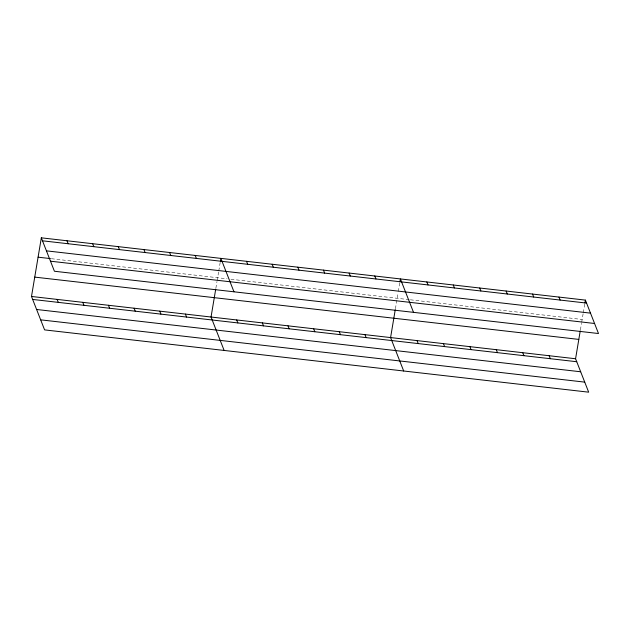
<?xml version="1.0" encoding="UTF-8"?>
<svg xmlns="http://www.w3.org/2000/svg" width="630" height="630" viewBox="0 0 630 630"><rect width="100%" height="100%" fill="white"/><g stroke="black" fill="none" stroke-linecap="round" stroke-linejoin="round"><path stroke-width="0.47" stroke-dasharray="3.15 2.36" d="M215.877 288.178L216.996 281.531M217.153 280.578L218.602 271.924M218.768 270.963L220.224 262.253M395.427 308.731L398.144 292.477M398.31 291.517L399.766 282.807M580.411 329.907L581.522 323.261M581.679 322.308L583.136 313.661M583.293 312.693L584.75 303.983M51.384 258.702L227.131 278.822M230.927 279.255L409.445 299.691M410.39 299.801L582.159 319.465"/><path stroke-width="0.94" d="M580.246 330.86L575.576 358.753L588.672 392.175L44.596 329.892L31.5 296.47L41.328 237.825L585.404 300.108L598.5 333.53L54.424 271.246L41.328 237.825M215.72 289.123L211.042 317.024L224.138 350.445M220.39 261.285L220.878 258.379L233.974 291.8M395.262 309.676L390.584 337.578L403.688 370.999M399.932 281.838L400.42 278.933L413.516 312.354M584.916 303.014L585.404 300.108M42.493 240.802L586.569 303.085M46.431 250.85L590.507 313.134M38.084 257.182L50.439 258.591M50.487 261.198L594.562 323.481M34.744 277.113L578.812 339.405M31.5 296.47L575.576 358.753M32.665 299.439L576.741 361.73M36.603 309.488L580.679 371.771M40.659 319.843L584.735 382.127M558.975 297.084L560.141 300.061M532.547 294.06L533.712 297.037M549.147 355.73L550.313 358.698M506.126 291.036L507.292 294.005M522.719 352.705L523.884 355.674M479.698 288.012L480.863 290.981M496.29 349.682L497.456 352.65M453.269 284.988L454.435 287.957M469.87 346.65L471.035 349.626M426.849 281.957L428.006 284.933M443.441 343.626L444.607 346.602M417.013 340.602L418.178 343.578M374.771 275.995L375.937 278.972M349.122 273.066L350.288 276.034M364.935 334.64L366.101 337.617M323.474 270.128L324.639 273.097M339.286 331.703L340.452 334.68M297.825 267.191L298.99 270.16M313.638 328.766L314.803 331.742M272.176 264.253L273.341 267.23M287.989 325.828L289.154 328.805M246.527 261.316L247.692 264.293M262.34 322.899L263.505 325.868M236.691 319.961L237.857 322.93M195.229 255.441L196.387 258.418M169.572 252.512L170.738 255.481M185.393 314.086L186.559 317.063M143.923 249.575L145.089 252.543M159.744 311.149L160.91 314.126M118.275 246.637L119.44 249.606M134.095 308.212L135.261 311.189M92.626 243.7L93.791 246.677M108.447 305.274L109.612 308.251M66.977 240.762L68.142 243.739M82.798 302.345L83.963 305.314M57.149 299.407L58.314 302.376"/></g></svg>
